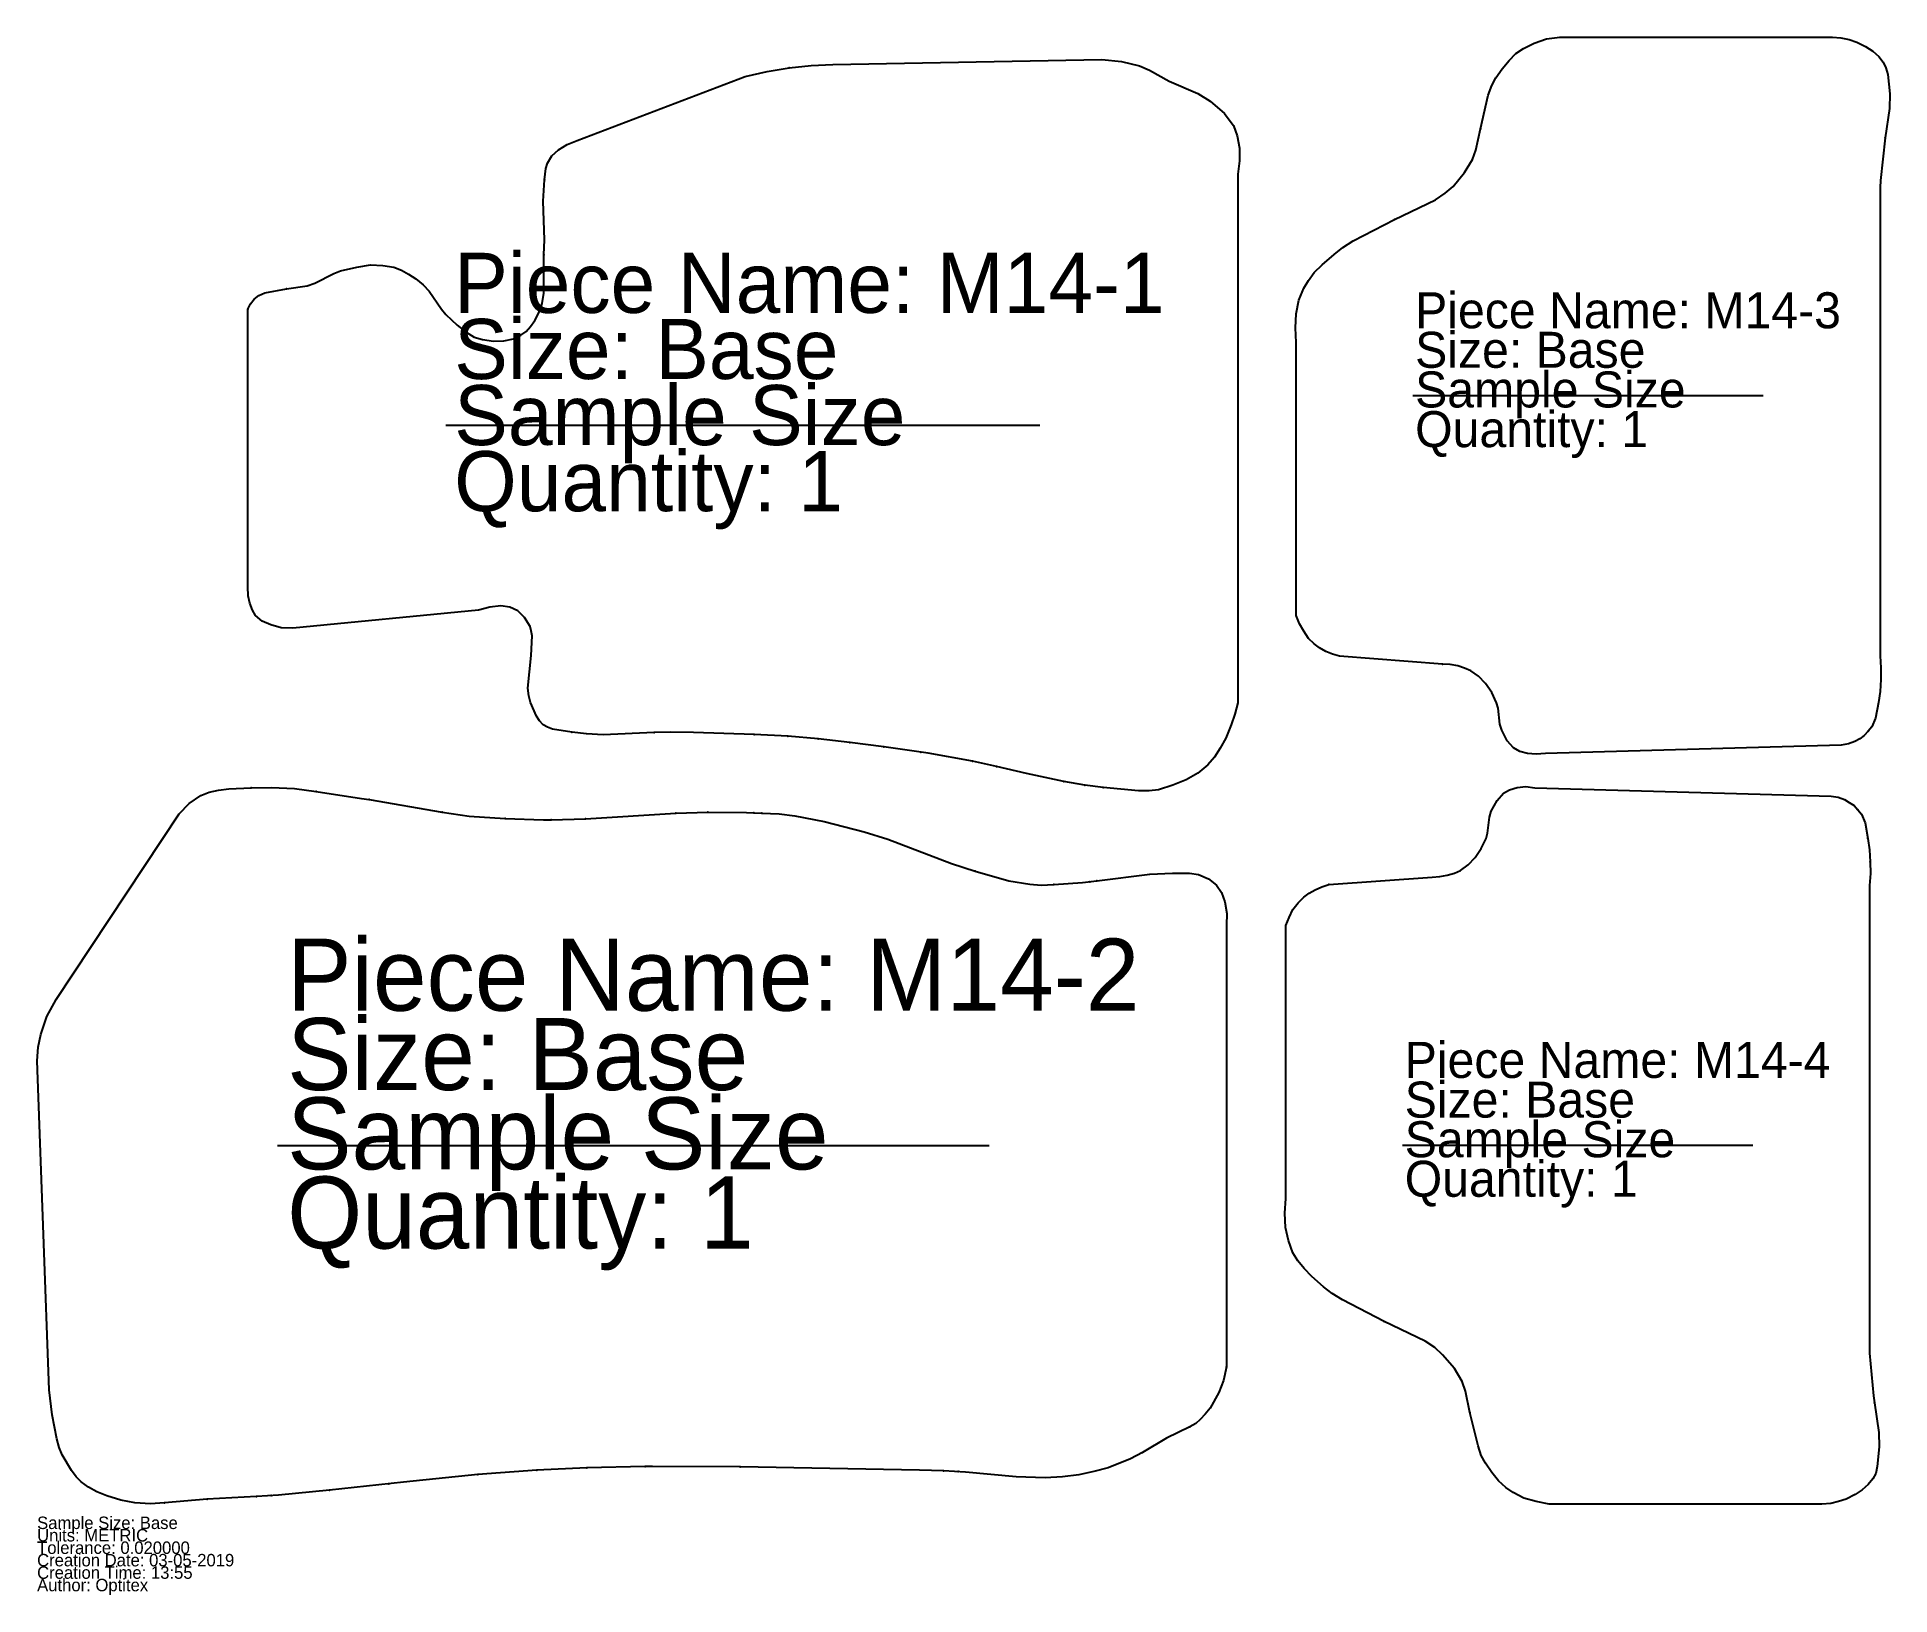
# Model space of a CAD drawing. Header units: metres. Extents: x 1754 to 2944, y 464 to 1466.
import ezdxf

# ---------------------------------------------------------------- set-up
doc = ezdxf.new("R2010")
doc.units = ezdxf.units.M

# ---------------------------------------------------------------- blocks, each defined once
blk = doc.blocks.new('1')
at = {"layer": '1'}
blk.add_lwpolyline([(2518.2, 610.9), (2516.1, 602.2), (2513.1, 594.4), (2507.5, 584.5), (2504.4, 580.6), (2501.1, 577.1), (2498.3, 574.5), (2494.5, 572.5), (2479.5, 565.1), (2464.1, 556), (2456.4, 551.9), (2442, 546.1), (2432.8, 543.6), (2423.2, 541.5), (2412.7, 540.3), (2401.6, 539.7), (2383, 540.3), (2350.3, 543.2), (2336.3, 544.1), (2320.8, 544.6), (2205.7, 546.6), (2149.2, 546.9), (2144.5, 546.9), (2107.2, 546.1), (2074.9, 544.6), (2037.1, 541.8), (1989.4, 536.9), (1941.8, 531.6), (1909, 528.5), (1894.8, 527.6), (1863.1, 525.8), (1835.7, 523.5), (1826.8, 523), (1816.6, 523.5), (1807.7, 525.3), (1798.8, 528.1), (1792.2, 530.6), (1786.9, 533.7), (1782.3, 537), (1779, 540.3), (1776, 544.3), (1770.1, 554.5), (1768.1, 559.1), (1766.6, 564.6), (1763.5, 580.1), (1761.7, 596.1), (1754.4, 796), (1753.9, 807.7), (1754.6, 816.4), (1756.4, 824.7), (1760.2, 836.2), (1766.1, 847.1), (1845.1, 966.5), (1851.7, 973.1), (1859, 978.2), (1864.4, 980.4), (1870.5, 981.7), (1877.1, 982.5), (1891.5, 983.2), (1904.5, 983.5), (1919.2, 982.7), (1933.2, 980.9), (1962.4, 976.4), (1967.2, 975.6), (2014.2, 967.5), (2031.5, 964.9), (2054.6, 963.4), (2079.2, 962.7), (2084.1, 962.7), (2106.2, 963.2), (2164.3, 967), (2184.9, 967.5), (2209.6, 967.3), (2219.5, 967), (2230.6, 966.5), (2240.8, 965.2), (2259.6, 961.6), (2285.2, 955), (2300.5, 950.2), (2341.4, 934.5), (2356.6, 929.6), (2378.2, 923.5), (2391.7, 921.3), (2399, 920.7), (2407.2, 921), (2425.6, 922.3), (2434.8, 923.3), (2468.9, 927.6), (2483.4, 928.4), (2494.3, 928.4), (2500.1, 927.4), (2506.5, 924.6), (2511.6, 920.7), (2514.9, 915.9), (2517.1, 909.8), (2518.4, 902.5), (2518.2, 894.8)], close=True, dxfattribs=at)
at = {"layer": '2'}
blk.add_point((2518.2, 610.9), dxfattribs=at)
at = {"layer": '3'}
for p in [(1891.5, 983.2), (1933.2, 980.9), (1967.2, 975.6), (2014.2, 967.5), (2164.3, 967), (2184.9, 967.5), (2214.5, 967.2), (2219.5, 967), (2054.6, 963.4), (2084.1, 962.7), (2106.2, 963.2), (2356.6, 929.6), (2407.2, 921), (2430.2, 922.8), (2434.8, 923.3), (2494.5, 572.5), (2464.1, 556), (1979.9, 535.8), (2037.1, 541.8), (2074.9, 544.6), (2107.2, 546.1), (2144.5, 546.9), (2205.7, 546.6), (2336.3, 544.1), (2345.7, 543.6), (1863.1, 525.8), (1894.8, 527.6), (1904.3, 528.2), (1941.8, 531.6), (1835.7, 523.5)]:
    blk.add_point(p, dxfattribs=at)
at = {"layer": '7'}
blk.add_line((1908.4, 753.2), (2365.7, 753.2), dxfattribs=at)
at = {"layer": '1'}
for s, height, p in [('Piece Name: M14-2', 46.336, (1914.6, 839.9)), ('Size: Base', 46.34, (1914.6, 788.9)), ('Sample Size', 46.336, (1914.6, 737.9)), ('Quantity: 1', 46.336, (1914.6, 687))]:
    blk.add_text(s, height=height, dxfattribs=at).set_placement(p)
blk = doc.blocks.new('2')
at = {"layer": '1'}
blk.add_lwpolyline([(1889.3, 1290.8), (1891, 1294.4), (1893.3, 1297.4), (1896.4, 1299.7), (1900.2, 1301.5), (1914.1, 1304), (1927.4, 1305.8), (1932.4, 1307.6), (1944.6, 1313.9), (1948.9, 1315.5), (1959.4, 1318), (1968.2, 1319.3), (1976.1, 1319), (1983.2, 1317.8), (1988.1, 1316), (1992.6, 1313.4), (1997.2, 1310.4), (2002, 1306.6), (2005.8, 1302.5), (2013.7, 1290.8), (2016.5, 1287.5), (2023.9, 1280.7), (2029.5, 1276.1), (2034.8, 1273), (2040.1, 1271.3), (2047.2, 1270.3), (2053.8, 1270.5), (2059.9, 1271.8), (2064.8, 1274.1), (2068.1, 1276.6), (2070.9, 1279.7), (2073.7, 1283.7), (2076.5, 1289), (2078.5, 1294.6), (2079.5, 1301.2), (2079.5, 1325.9), (2079.8, 1335.5), (2079, 1360.4), (2080, 1374.1), (2080.8, 1381.3), (2081.8, 1384.8), (2084.6, 1389.4), (2088.9, 1393.4), (2094.5, 1396.7), (2100.8, 1399.3), (2208.8, 1440.4), (2223, 1443.7), (2237.2, 1446), (2251.2, 1447.5), (2265.2, 1448.1), (2438.1, 1451.4), (2450.6, 1450.1), (2462.3, 1447.3), (2468.6, 1444.5), (2481.3, 1437.4), (2499.6, 1429.5), (2507.7, 1424.7), (2516.9, 1416.6), (2519.9, 1412.7), (2522.5, 1408.9), (2525, 1402.3), (2526.5, 1394.5), (2526.5, 1386.3), (2525.3, 1377.7), (2525.3, 1037.8), (2523.5, 1030.5), (2521.2, 1023.6), (2517.6, 1015.2), (2514.1, 1008.6), (2510.3, 1002.8), (2506, 998), (2499.6, 992.6), (2492.2, 988.3), (2483.6, 984.8), (2474.5, 982), (2468.4, 981.2), (2461.5, 981.2), (2438.9, 983.5), (2427, 985), (2413.5, 987.3), (2389.5, 992.5), (2370.3, 996.9), (2354.8, 1000.3), (2326.5, 1005.4), (2297.9, 1009.6), (2276.1, 1012.4), (2255.8, 1014.7), (2236.2, 1016.3), (2214.6, 1017.5), (2175.7, 1018.8), (2161, 1019), (2150.4, 1018.8), (2117.6, 1017.3), (2106.9, 1017.8), (2097.5, 1019), (2085.1, 1020.8), (2081.8, 1022.1), (2079, 1023.6), (2076.7, 1026.2), (2074.7, 1029.2), (2070.9, 1038.1), (2069.8, 1042.4), (2069.3, 1047.2), (2071.4, 1068.3), (2071.9, 1080.8), (2071.4, 1084.1), (2070.6, 1086.9), (2067.1, 1092.7), (2062.7, 1097), (2057.7, 1099.3), (2051.8, 1100.1), (2044.7, 1099.3), (2037.6, 1097.3), (1918.2, 1085.8), (1910.8, 1086.1), (1904, 1087.9), (1898.4, 1090.4), (1894.3, 1094), (1892.3, 1097.5), (1890.5, 1101.9), (1889.5, 1106.7), (1889.3, 1112.3)], close=True, dxfattribs=at)
at = {"layer": '2'}
blk.add_point((1889.3, 1290.8), dxfattribs=at)
at = {"layer": '3'}
for p in [(2237.2, 1446), (2080, 1374.1), (2079.5, 1325.9), (1914.1, 1304), (2097.5, 1019), (2150.4, 1018.8), (2214.6, 1017.5), (2236.2, 1016.3), (2255.8, 1014.7), (2276.1, 1012.4), (2297.9, 1009.6), (2321.7, 1006.2), (2354.8, 1000.3), (2370.3, 996.9), (2413.5, 987.3), (2427, 985), (2438.9, 983.5)]:
    blk.add_point(p, dxfattribs=at)
at = {"layer": '7'}
blk.add_line((2016.5, 1216.3), (2398.1, 1216.3), dxfattribs=at)
at = {"layer": '1'}
for s, height, p in [('Piece Name: M14-1', 38.623, (2021.9, 1288.5)), ('Size: Base', 38.62, (2021.9, 1246)), ('Sample Size', 38.623, (2021.9, 1203.5)), ('Quantity: 1', 38.623, (2021.9, 1161))]:
    blk.add_text(s, height=height, dxfattribs=at).set_placement(p)
blk = doc.blocks.new('3')
at = {"layer": '1'}
blk.add_lwpolyline([(2656.8, 1062.7), (2590.8, 1067.8), (2586.2, 1069.1), (2581.9, 1070.9), (2577.8, 1073.2), (2574.5, 1075.7), (2570.7, 1079.2), (2567.7, 1083.8), (2564.9, 1088.6), (2562.9, 1094), (2562.9, 1269.5), (2562.4, 1278.9), (2562.9, 1288), (2564.6, 1296.7), (2567.7, 1304.3), (2570.7, 1309.4), (2574.5, 1314.5), (2579.6, 1319.5), (2587.2, 1326.1), (2592.8, 1330.5), (2599.4, 1334.8), (2626.1, 1348.5), (2652.3, 1361.2), (2658.6, 1365.5), (2663.7, 1369.8), (2671.1, 1378.7), (2676.1, 1387.1), (2678.2, 1393.2), (2681.2, 1406.9), (2686.3, 1428.5), (2688.6, 1434.6), (2691.1, 1439.7), (2695.2, 1445.5), (2699.8, 1450.8), (2704.1, 1455.2), (2708.9, 1458.5), (2715.8, 1462), (2723.6, 1464.6), (2732.3, 1465.8), (2907.5, 1465.8), (2912.9, 1465.3), (2918.2, 1464.3), (2923, 1462.5), (2928.6, 1459.7), (2933.4, 1456.7), (2937.3, 1453.4), (2940.1, 1449.6), (2941.8, 1446), (2943.1, 1441.7), (2944.4, 1429.3), (2944.1, 1419.9), (2941.3, 1401.1), (2938.4, 1373.6), (2938, 1369.1), (2938, 1068.1), (2938.5, 1060.4), (2938.5, 1052.8), (2938, 1045.2), (2937, 1038.1), (2935, 1027.9), (2932.7, 1022.4), (2930.4, 1019.6), (2927.9, 1016.8), (2925.1, 1014.7), (2921.8, 1013), (2917.7, 1011.4), (2913.1, 1010.7), (2723.1, 1005.3), (2717, 1004.8), (2711.4, 1005.3), (2706.6, 1006.6), (2702.6, 1008.9), (2698.5, 1013.5), (2694.9, 1020.3), (2693.7, 1024.1), (2692.7, 1034.5), (2691.6, 1037.8), (2688.6, 1044.4), (2684.5, 1050.3), (2680, 1054.9), (2675.1, 1058.4), (2671.1, 1060.2), (2666.7, 1061.7), (2661.9, 1062.5)], close=True, dxfattribs=at)
at = {"layer": '2'}
blk.add_point((2656.8, 1062.7), dxfattribs=at)
at = {"layer": '3'}
for p in [(2681.2, 1406.9), (2941.3, 1401.1), (2626.1, 1348.5), (2930.4, 1019.6)]:
    blk.add_point(p, dxfattribs=at)
at = {"layer": '7'}
blk.add_line((2637.9, 1235.3), (2863, 1235.3), dxfattribs=at)
at = {"layer": '1'}
for s, height, p in [('Piece Name: M14-3', 23.152, (2639.3, 1278.6)), ('Size: Base', 23.15, (2639.3, 1253.2)), ('Sample Size', 23.152, (2639.3, 1227.7)), ('Quantity: 1', 23.152, (2639.3, 1202.2))]:
    blk.add_text(s, height=height, dxfattribs=at).set_placement(p)
blk = doc.blocks.new('4')
at = {"layer": '1'}
blk.add_lwpolyline([(2583.9, 921), (2650.2, 925.8), (2655.1, 926.1), (2659.9, 927.1), (2664.5, 928.4), (2668.5, 930.1), (2673.3, 933.7), (2677.9, 938.3), (2681.7, 944.1), (2685, 950.7), (2685.8, 954), (2687.1, 964.4), (2688.1, 968.2), (2691.9, 975.1), (2696, 979.7), (2700, 982), (2704.8, 983.5), (2710.4, 984), (2716.3, 983.2), (2906.5, 977.9), (2911.1, 977.1), (2915.2, 975.6), (2918.2, 973.8), (2921.3, 971.8), (2923.8, 969), (2926.1, 966.2), (2928.4, 960.6), (2930.1, 950.7), (2931.2, 943.4), (2931.7, 935.7), (2931.9, 928.1), (2931.2, 920.5), (2931.2, 619.8), (2933.9, 592.3), (2934.5, 587.8), (2937.3, 568.7), (2937.5, 559.6), (2936.2, 546.9), (2935.2, 542.5), (2933.4, 539), (2930.4, 535.4), (2926.6, 531.9), (2922, 528.8), (2916.2, 526), (2911.3, 524.3), (2906.3, 523.2), (2900.7, 522.7), (2725.4, 522.7), (2717, 524.3), (2709.2, 526.5), (2702.3, 530.1), (2697.5, 533.4), (2692.9, 537.7), (2688.6, 543.1), (2684.5, 549.1), (2681.7, 554), (2679.7, 560.1), (2674.4, 581.7), (2671.6, 595.4), (2669.5, 601.5), (2664.5, 609.9), (2656.8, 618.7), (2652, 623.3), (2645.7, 627.4), (2619.5, 640.1), (2592.6, 654), (2586, 658.1), (2580.4, 662.4), (2573, 669), (2567.9, 674.1), (2563.9, 679.2), (2560.8, 684.3), (2558, 692.1), (2556, 700.5), (2555.5, 709.7), (2556.3, 719.1), (2556.3, 894.6), (2558.3, 899.9), (2560.8, 905), (2564.1, 909.3), (2567.7, 912.9), (2571.2, 915.4), (2575.1, 917.7), (2579.4, 919.5)], close=True, dxfattribs=at)
at = {"layer": '2'}
blk.add_point((2583.9, 921), dxfattribs=at)
at = {"layer": '3'}
for p in [(2923.8, 969), (2930.1, 950.7), (2931.7, 935.7), (2619.5, 640.1), (2934.5, 587.8), (2674.4, 581.7)]:
    blk.add_point(p, dxfattribs=at)
at = {"layer": '7'}
blk.add_line((2631.2, 753.4), (2856.2, 753.4), dxfattribs=at)
at = {"layer": '1'}
for s, height, p in [('Piece Name: M14-4', 23.152, (2632.6, 796.7)), ('Size: Base', 23.15, (2632.6, 771.2)), ('Sample Size', 23.152, (2632.6, 745.7)), ('Quantity: 1', 23.152, (2632.6, 720.3))]:
    blk.add_text(s, height=height, dxfattribs=at).set_placement(p)

msp = doc.modelspace()

# ---------------------------------------------------------------- block references
at = {"layer": '1'}
for name in ['3', '2', '1', '4']:
    msp.add_blockref(name, (0, 0), dxfattribs=at)

# ---------------------------------------------------------------- texts
for s, p in [('Sample Size: Base', (1753.9, 506.7)), ('Units: METRIC', (1753.9, 498.7)), ('Tolerance: 0.020000', (1753.9, 490.7)), ('Creation Date: 03-05-2019', (1753.9, 482.7)), ('Creation Time: 13:55', (1753.9, 474.7)), ('Author: Optitex', (1753.9, 466.7))]:
    msp.add_text(s, height=8, dxfattribs=at).set_placement(p)

doc.saveas('drawing.dxf')
